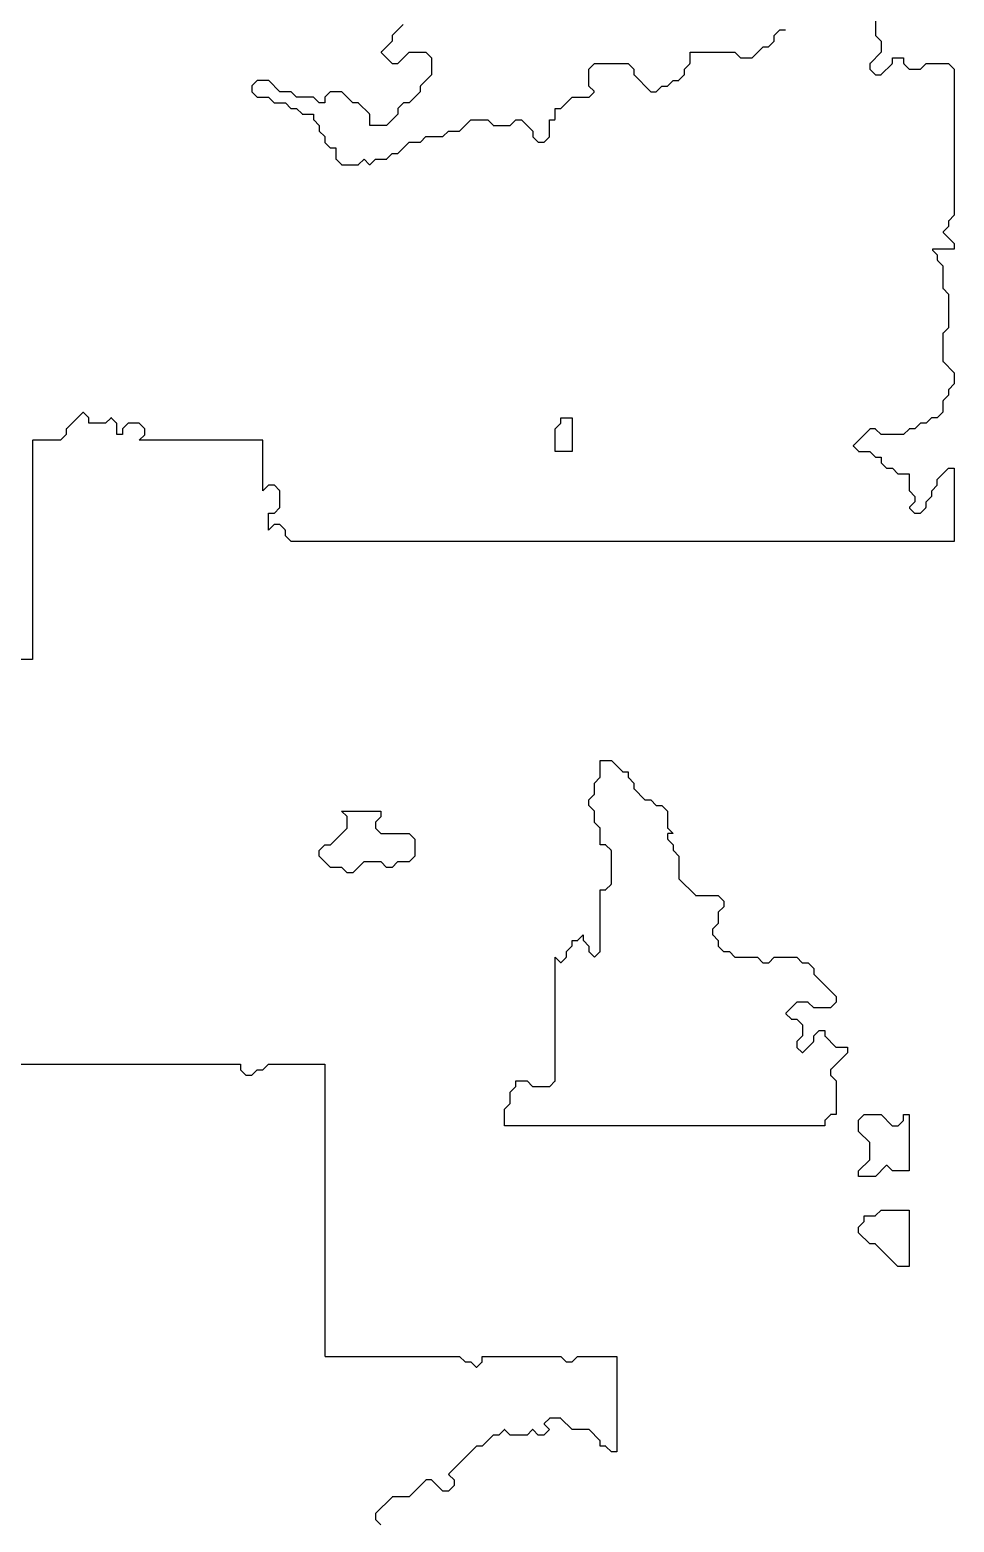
# Model space of a CAD drawing. Header units: metres. Extents: x 0 to 799, y 1 to 1100.
# Drawn here: x 634.5 to 799, y 550.5 to 816 of the extents above; entities that cross this region are included whole.
import ezdxf

# ---------------------------------------------------------------- set-up
doc = ezdxf.new("R2010")
doc.units = ezdxf.units.M
doc.layers.add('forest', color=7, linetype='Continuous')
doc.layers.add('forestfragmentation', color=7, linetype='Continuous')

msp = doc.modelspace()

# ---------------------------------------------------------------- linework, layer by layer
at = {"layer": 'forest', "color": 191}
for points in [[(785, 821.96), (785, 815.04), (785, 815.03), (785, 815.02), (785, 815.01), (785.01, 815), (785.01, 814.99), (785.02, 814.99), (785.02, 814.98), (785.03, 814.97), (786, 814), (786, 814), (786, 814), (786, 812), (786, 812), (786, 812), (784.03, 810.03), (784.02, 810.02), (784.02, 810.01), (784.01, 810.01), (784.01, 810), (784, 809.99), (784, 809.98), (784, 809.97), (784, 809.96), (784, 809.04), (784, 809.03), (784, 809.02), (784, 809.01), (784.01, 809), (784.01, 808.99), (784.02, 808.99), (784.02, 808.98), (784.03, 808.97), (784.97, 808.03), (784.98, 808.02), (784.99, 808.02), (784.99, 808.01), (785, 808.01), (785.01, 808), (785.02, 808), (785.03, 808), (785.04, 808), (785.96, 808), (785.97, 808), (785.98, 808), (785.99, 808), (786, 808.01), (786.01, 808.01), (786.01, 808.02), (786.02, 808.02), (786.03, 808.03), (787.97, 809.97), (787.98, 809.98), (787.98, 809.99), (787.99, 809.99), (787.99, 810), (788, 810.01), (788, 810.02), (788, 810.03), (788, 810.04), (788, 811), (788, 811), (788, 811), (790, 811), (790, 811), (790, 811), (790, 810.04), (790, 810.03), (790, 810.02), (790, 810.01), (790.01, 810), (790.01, 809.99), (790.02, 809.99), (790.02, 809.98), (790.03, 809.97), (790.97, 809.03), (790.98, 809.02), (790.99, 809.02), (790.99, 809.01), (791, 809.01), (791.01, 809), (791.02, 809), (791.03, 809), (791.04, 809), (792.96, 809), (792.97, 809), (792.98, 809), (792.99, 809), (793, 809.01), (793.01, 809.01), (793.01, 809.02), (793.02, 809.02), (793.03, 809.03), (794, 810), (794, 810), (794, 810), (798, 810), (798, 810), (798, 810), (799, 809), (799, 809), (799, 809), (799, 783), (799, 783), (799, 783), (798.03, 782.03), (798.02, 782.02), (798.02, 782.01), (798.01, 782.01), (798.01, 782), (798, 781.99), (798, 781.98), (798, 781.97), (798, 781.96), (798, 781), (798, 781), (798, 781), (797.07, 780.07), (797.06, 780.06), (797.06, 780.06), (797.05, 780.05), (797.05, 780.04), (797.05, 780.03), (797.04, 780.02), (797.04, 780.01), (797.04, 780), (797.04, 779.99), (797.04, 779.98), (797.05, 779.97), (797.05, 779.96), (797.05, 779.95), (797.06, 779.94), (797.06, 779.94), (797.07, 779.93), (799, 778), (799, 778), (799, 778), (799, 777), (799, 777), (799, 777), (795.24, 777), (795.23, 777), (795.22, 777), (795.21, 777), (795.2, 776.99), (795.19, 776.99), (795.19, 776.98), (795.18, 776.98), (795.17, 776.97), (795.16, 776.96), (795.16, 776.96), (795.15, 776.95), (795.15, 776.94), (795.15, 776.93), (795.14, 776.92), (795.14, 776.91), (795.14, 776.9), (795.14, 776.89), (795.14, 776.88), (795.15, 776.87), (795.15, 776.86), (795.15, 776.85), (795.16, 776.84), (795.16, 776.84), (795.17, 776.83), (796, 776), (796, 776), (796, 776), (796, 775.04), (796, 775.03), (796, 775.02), (796, 775.01), (796.01, 775), (796.01, 774.99), (796.02, 774.99), (796.02, 774.98), (796.03, 774.97), (797, 774), (797, 774), (797, 774), (797, 770.04), (797, 770.03), (797, 770.02), (797, 770.01), (797.01, 770), (797.01, 769.99), (797.02, 769.99), (797.02, 769.98), (797.03, 769.97), (798, 769), (798, 769), (798, 769), (798, 763), (798, 763), (798, 763), (797.03, 762.03), (797.02, 762.02), (797.02, 762.01), (797.01, 762.01), (797.01, 762), (797, 761.99), (797, 761.98), (797, 761.97), (797, 761.96), (797, 757.04), (797, 757.03), (797, 757.02), (797, 757.01), (797.01, 757), (797.01, 756.99), (797.02, 756.99), (797.02, 756.98), (797.03, 756.97), (799, 755), (799, 755), (799, 755), (799, 753), (799, 753), (799, 753), (798.03, 752.03), (798.02, 752.02), (798.02, 752.01), (798.01, 752.01), (798.01, 752), (798, 751.99), (798, 751.98), (798, 751.97), (798, 751.96), (798, 751), (798, 751), (798, 751), (797.03, 750.03), (797.02, 750.02), (797.02, 750.01), (797.01, 750.01), (797.01, 750), (797, 749.99), (797, 749.98), (797, 749.97), (797, 749.96), (797, 748), (797, 748), (797, 748), (796, 747), (796, 747), (796, 747), (795.04, 747), (795.03, 747), (795.02, 747), (795.01, 747), (795, 746.99), (794.99, 746.99), (794.99, 746.98), (794.98, 746.98), (794.97, 746.97), (794, 746), (794, 746), (794, 746), (793.04, 746), (793.03, 746), (793.02, 746), (793.01, 746), (793, 745.99), (792.99, 745.99), (792.99, 745.98), (792.98, 745.98), (792.97, 745.97), (792, 745), (792, 745), (792, 745), (791.04, 745), (791.03, 745), (791.02, 745), (791.01, 745), (791, 744.99), (790.99, 744.99), (790.99, 744.98), (790.98, 744.98), (790.97, 744.97), (790, 744), (790, 744), (790, 744), (786, 744), (786, 744), (786, 744), (785.03, 744.97), (785.02, 744.98), (785.01, 744.98), (785.01, 744.99), (785, 744.99), (784.99, 745), (784.98, 745), (784.97, 745), (784.96, 745), (784.04, 745), (784.03, 745), (784.02, 745), (784.01, 745), (784, 744.99), (783.99, 744.99), (783.99, 744.98), (783.98, 744.98), (783.97, 744.97), (781.07, 742.07), (781.06, 742.06), (781.06, 742.06), (781.05, 742.05), (781.05, 742.04), (781.05, 742.03), (781.04, 742.02), (781.04, 742.01), (781.04, 742), (781.04, 741.99), (781.04, 741.98), (781.05, 741.97), (781.05, 741.96), (781.05, 741.95), (781.06, 741.94), (781.06, 741.94), (781.07, 741.93), (781.97, 741.03), (781.98, 741.02), (781.99, 741.02), (781.99, 741.01), (782, 741.01), (782.01, 741), (782.02, 741), (782.03, 741), (782.04, 741), (784, 741), (784, 741), (784, 741), (784.97, 740.03), (784.98, 740.02), (784.99, 740.02), (784.99, 740.01), (785, 740.01), (785.01, 740), (785.02, 740), (785.03, 740), (785.04, 740), (786, 740), (786, 740), (786, 740), (786, 739.04), (786, 739.03), (786, 739.02), (786, 739.01), (786.01, 739), (786.01, 738.99), (786.02, 738.99), (786.02, 738.98), (786.03, 738.97), (786.97, 738.03), (786.98, 738.02), (786.99, 738.02), (786.99, 738.01), (787, 738.01), (787.01, 738), (787.02, 738), (787.03, 738), (787.04, 738), (788, 738), (788, 738), (788, 738), (788.97, 737.03), (788.98, 737.02), (788.99, 737.02), (788.99, 737.01), (789, 737.01), (789.01, 737), (789.02, 737), (789.03, 737), (789.04, 737), (791, 737), (791, 737), (791, 737), (791, 734.04), (791, 734.03), (791, 734.02), (791, 734.01), (791.01, 734), (791.01, 733.99), (791.02, 733.99), (791.02, 733.98), (791.03, 733.97), (792, 733), (792, 733), (792, 733), (792, 732), (792, 732), (792, 732), (791.07, 731.07), (791.06, 731.06), (791.06, 731.06), (791.05, 731.05), (791.05, 731.04), (791.05, 731.03), (791.04, 731.02), (791.04, 731.01), (791.04, 731), (791.04, 730.99), (791.04, 730.98), (791.05, 730.97), (791.05, 730.96), (791.05, 730.95), (791.06, 730.94), (791.06, 730.94), (791.07, 730.93), (791.97, 730.03), (791.98, 730.02), (791.99, 730.02), (791.99, 730.01), (792, 730.01), (792.01, 730), (792.02, 730), (792.03, 730), (792.04, 730), (792.96, 730), (792.97, 730), (792.98, 730), (792.99, 730), (793, 730.01), (793.01, 730.01), (793.01, 730.02), (793.02, 730.02), (793.03, 730.03), (793.97, 730.97), (793.98, 730.98), (793.98, 730.99), (793.99, 730.99), (793.99, 731), (794, 731.01), (794, 731.02), (794, 731.03), (794, 731.04), (794, 732), (794, 732), (794, 732), (794.97, 732.97), (794.98, 732.98), (794.98, 732.99), (794.99, 732.99), (794.99, 733), (795, 733.01), (795, 733.02), (795, 733.03), (795, 733.04), (795, 734), (795, 734), (795, 734), (795.97, 734.97), (795.98, 734.98), (795.98, 734.99), (795.99, 734.99), (795.99, 735), (796, 735.01), (796, 735.02), (796, 735.03), (796, 735.04), (796, 736), (796, 736), (796, 736), (798, 738), (798, 738), (798, 738), (799, 738), (799, 738), (799, 738), (799, 725), (799, 725), (799, 725), (681, 725), (681, 725), (681, 725), (680, 726), (680, 726), (680, 726), (680, 726.96), (680, 726.97), (680, 726.98), (680, 726.99), (679.99, 727), (679.99, 727.01), (679.98, 727.01), (679.98, 727.02), (679.97, 727.03), (679.03, 727.97), (679.02, 727.98), (679.01, 727.98), (679.01, 727.99), (679, 727.99), (678.99, 728), (678.98, 728), (678.97, 728), (678.96, 728), (678.04, 728), (678.03, 728), (678.02, 728), (678.01, 728), (678, 727.99), (677.99, 727.99), (677.99, 727.98), (677.98, 727.98), (677.97, 727.97), (677, 727), (677, 727), (677, 727), (677, 730), (677, 730), (677, 730), (677.96, 730), (677.97, 730), (677.98, 730), (677.99, 730), (678, 730.01), (678.01, 730.01), (678.01, 730.02), (678.02, 730.02), (678.03, 730.03), (678.97, 730.97), (678.98, 730.98), (678.98, 730.99), (678.99, 730.99), (678.99, 731), (679, 731.01), (679, 731.02), (679, 731.03), (679, 731.04), (679, 733.96), (679, 733.97), (679, 733.98), (679, 733.99), (678.99, 734), (678.99, 734.01), (678.98, 734.01), (678.98, 734.02), (678.97, 734.03), (678.03, 734.97), (678.02, 734.98), (678.01, 734.98), (678.01, 734.99), (678, 734.99), (677.99, 735), (677.98, 735), (677.97, 735), (677.96, 735), (677.04, 735), (677.03, 735), (677.02, 735), (677.01, 735), (677, 734.99), (676.99, 734.99), (676.99, 734.98), (676.98, 734.98), (676.97, 734.97), (676, 734), (676, 734), (676, 734), (676, 742.9), (676, 742.91), (676, 742.92), (676, 742.93), (675.99, 742.94), (675.99, 742.95), (675.98, 742.96), (675.98, 742.96), (675.97, 742.97), (675.96, 742.98), (675.96, 742.98), (675.95, 742.99), (675.94, 742.99), (675.93, 743), (675.92, 743), (675.91, 743), (675.9, 743), (654, 743), (654, 743), (654, 743), (654.97, 743.97), (654.98, 743.98), (654.98, 743.99), (654.99, 743.99), (654.99, 744), (655, 744.01), (655, 744.02), (655, 744.03), (655, 744.04), (655, 744.96), (655, 744.97), (655, 744.98), (655, 744.99), (654.99, 745), (654.99, 745.01), (654.98, 745.01), (654.98, 745.02), (654.97, 745.03), (654.03, 745.97), (654.02, 745.98), (654.01, 745.98), (654.01, 745.99), (654, 745.99), (653.99, 746), (653.98, 746), (653.97, 746), (653.96, 746), (652.04, 746), (652.03, 746), (652.02, 746), (652.01, 746), (652, 745.99), (651.99, 745.99), (651.99, 745.98), (651.98, 745.98), (651.97, 745.97), (651.03, 745.03), (651.02, 745.02), (651.02, 745.01), (651.01, 745.01), (651.01, 745), (651, 744.99), (651, 744.98), (651, 744.97), (651, 744.96), (651, 744), (651, 744), (651, 744), (650, 744), (650, 744), (650, 744), (650, 745.96), (650, 745.97), (650, 745.98), (650, 745.99), (649.99, 746), (649.99, 746.01), (649.98, 746.01), (649.98, 746.02), (649.97, 746.03), (649.07, 746.93), (649.06, 746.94), (649.06, 746.94), (649.05, 746.95), (649.04, 746.95), (649.03, 746.95), (649.02, 746.96), (649.01, 746.96), (649, 746.96), (648.99, 746.96), (648.98, 746.96), (648.97, 746.95), (648.96, 746.95), (648.95, 746.95), (648.94, 746.94), (648.94, 746.94), (648.93, 746.93), (648, 746), (648, 746), (648, 746), (645, 746), (645, 746), (645, 746), (645, 746.96), (645, 746.97), (645, 746.98), (645, 746.99), (644.99, 747), (644.99, 747.01), (644.98, 747.01), (644.98, 747.02), (644.97, 747.03), (644.07, 747.93), (644.06, 747.94), (644.06, 747.94), (644.05, 747.95), (644.04, 747.95), (644.03, 747.95), (644.02, 747.96), (644.01, 747.96), (644, 747.96), (643.99, 747.96), (643.98, 747.96), (643.97, 747.95), (643.96, 747.95), (643.95, 747.95), (643.94, 747.94), (643.94, 747.94), (643.93, 747.93), (641.03, 745.03), (641.02, 745.02), (641.02, 745.01), (641.01, 745.01), (641.01, 745), (641, 744.99), (641, 744.98), (641, 744.97), (641, 744.96), (641, 744), (641, 744), (641, 744), (640, 743), (640, 743), (640, 743), (635.1, 743), (635.09, 743), (635.08, 743), (635.07, 743), (635.06, 742.99), (635.05, 742.99), (635.04, 742.98), (635.04, 742.98), (635.03, 742.97), (635.02, 742.96), (635.02, 742.96), (635.01, 742.95), (635.01, 742.94), (635, 742.93), (635, 742.92), (635, 742.91), (635, 742.9), (635, 704), (635, 704), (635, 704), (632, 704)], [(700.97, 816.97), (699.03, 815.03), (699.02, 815.02), (699.02, 815.01), (699.01, 815.01), (699.01, 815), (699, 814.99), (699, 814.98), (699, 814.97), (699, 814.96), (699, 814), (699, 814), (699, 814), (697.07, 812.07), (697.06, 812.06), (697.06, 812.06), (697.05, 812.05), (697.05, 812.04), (697.05, 812.03), (697.04, 812.02), (697.04, 812.01), (697.04, 812), (697.04, 811.99), (697.04, 811.98), (697.05, 811.97), (697.05, 811.96), (697.05, 811.95), (697.06, 811.94), (697.06, 811.94), (697.07, 811.93), (698.97, 810.03), (698.98, 810.02), (698.99, 810.02), (698.99, 810.01), (699, 810.01), (699.01, 810), (699.02, 810), (699.03, 810), (699.04, 810), (699.96, 810), (699.97, 810), (699.98, 810), (699.99, 810), (700, 810.01), (700.01, 810.01), (700.01, 810.02), (700.02, 810.02), (700.03, 810.03), (702, 812), (702, 812), (702, 812), (705, 812), (705, 812), (705, 812), (706, 811), (706, 811), (706, 811), (706, 808), (706, 808), (706, 808), (704.03, 806.03), (704.02, 806.02), (704.02, 806.01), (704.01, 806.01), (704.01, 806), (704, 805.99), (704, 805.98), (704, 805.97), (704, 805.96), (704, 805), (704, 805), (704, 805), (702, 803), (702, 803), (702, 803), (701.04, 803), (701.03, 803), (701.02, 803), (701.01, 803), (701, 802.99), (700.99, 802.99), (700.99, 802.98), (700.98, 802.98), (700.97, 802.97), (700.03, 802.03), (700.02, 802.02), (700.02, 802.01), (700.01, 802.01), (700.01, 802), (700, 801.99), (700, 801.98), (700, 801.97), (700, 801.96), (700, 801), (700, 801), (700, 801), (698, 799), (698, 799), (698, 799), (695, 799), (695, 799), (695, 799), (695, 800.96), (695, 800.97), (695, 800.98), (695, 800.99), (694.99, 801), (694.99, 801.01), (694.98, 801.01), (694.98, 801.02), (694.97, 801.03), (693.03, 802.97), (693.02, 802.98), (693.01, 802.98), (693.01, 802.99), (693, 802.99), (692.99, 803), (692.98, 803), (692.97, 803), (692.96, 803), (692, 803), (692, 803), (692, 803), (690.03, 804.97), (690.02, 804.98), (690.01, 804.98), (690.01, 804.99), (690, 804.99), (689.99, 805), (689.98, 805), (689.97, 805), (689.96, 805), (688.04, 805), (688.03, 805), (688.02, 805), (688.01, 805), (688, 804.99), (687.99, 804.99), (687.99, 804.98), (687.98, 804.98), (687.97, 804.97), (687.03, 804.03), (687.02, 804.02), (687.02, 804.01), (687.01, 804.01), (687.01, 804), (687, 803.99), (687, 803.98), (687, 803.97), (687, 803.96), (687, 803), (687, 803), (687, 803), (686, 803), (686, 803), (686, 803), (685.03, 803.97), (685.02, 803.98), (685.01, 803.98), (685.01, 803.99), (685, 803.99), (684.99, 804), (684.98, 804), (684.97, 804), (684.96, 804), (682, 804), (682, 804), (682, 804), (681.03, 804.97), (681.02, 804.98), (681.01, 804.98), (681.01, 804.99), (681, 804.99), (680.99, 805), (680.98, 805), (680.97, 805), (680.96, 805), (679, 805), (679, 805), (679, 805), (677.03, 806.97), (677.02, 806.98), (677.01, 806.98), (677.01, 806.99), (677, 806.99), (676.99, 807), (676.98, 807), (676.97, 807), (676.96, 807), (675.04, 807), (675.03, 807), (675.02, 807), (675.01, 807), (675, 806.99), (674.99, 806.99), (674.99, 806.98), (674.98, 806.98), (674.97, 806.97), (674.03, 806.03), (674.02, 806.02), (674.02, 806.01), (674.01, 806.01), (674.01, 806), (674, 805.99), (674, 805.98), (674, 805.97), (674, 805.96), (674, 805.04), (674, 805.03), (674, 805.02), (674, 805.01), (674.01, 805), (674.01, 804.99), (674.02, 804.99), (674.02, 804.98), (674.03, 804.97), (674.97, 804.03), (674.98, 804.02), (674.99, 804.02), (674.99, 804.01), (675, 804.01), (675.01, 804), (675.02, 804), (675.03, 804), (675.04, 804), (677, 804), (677, 804), (677, 804), (677.97, 803.03), (677.98, 803.02), (677.99, 803.02), (677.99, 803.01), (678, 803.01), (678.01, 803), (678.02, 803), (678.03, 803), (678.04, 803), (680, 803), (680, 803), (680, 803), (680.97, 802.03), (680.98, 802.02), (680.99, 802.02), (680.99, 802.01), (681, 802.01), (681.01, 802), (681.02, 802), (681.03, 802), (681.04, 802), (682, 802), (682, 802), (682, 802), (682.97, 801.03), (682.98, 801.02), (682.99, 801.02), (682.99, 801.01), (683, 801.01), (683.01, 801), (683.02, 801), (683.03, 801), (683.04, 801), (685, 801), (685, 801), (685, 801), (685, 800.04), (685, 800.03), (685, 800.02), (685, 800.01), (685.01, 800), (685.01, 799.99), (685.02, 799.99), (685.02, 799.98), (685.03, 799.97), (686, 799), (686, 799), (686, 799), (686, 798.04), (686, 798.03), (686, 798.02), (686, 798.01), (686.01, 798), (686.01, 797.99), (686.02, 797.99), (686.02, 797.98), (686.03, 797.97), (687, 797), (687, 797), (687, 797), (687, 796.04), (687, 796.03), (687, 796.02), (687, 796.01), (687.01, 796), (687.01, 795.99), (687.02, 795.99), (687.02, 795.98), (687.03, 795.97), (687.97, 795.03), (687.98, 795.02), (687.99, 795.02), (687.99, 795.01), (688, 795.01), (688.01, 795), (688.02, 795), (688.03, 795), (688.04, 795), (689, 795), (689, 795), (689, 795), (689, 793.04), (689, 793.03), (689, 793.02), (689, 793.01), (689.01, 793), (689.01, 792.99), (689.02, 792.99), (689.02, 792.98), (689.03, 792.97), (689.97, 792.03), (689.98, 792.02), (689.99, 792.02), (689.99, 792.01), (690, 792.01), (690.01, 792), (690.02, 792), (690.03, 792), (690.04, 792), (692.96, 792), (692.97, 792), (692.98, 792), (692.99, 792), (693, 792.01), (693.01, 792.01), (693.01, 792.02), (693.02, 792.02), (693.03, 792.03), (694, 793), (694, 793), (694, 793), (694.93, 792.07), (694.94, 792.06), (694.94, 792.06), (694.95, 792.05), (694.96, 792.05), (694.97, 792.05), (694.98, 792.04), (694.99, 792.04), (695, 792.04), (695.01, 792.04), (695.02, 792.04), (695.03, 792.05), (695.04, 792.05), (695.05, 792.05), (695.06, 792.06), (695.06, 792.06), (695.07, 792.07), (696, 793), (696, 793), (696, 793), (697.96, 793), (697.97, 793), (697.98, 793), (697.99, 793), (698, 793.01), (698.01, 793.01), (698.01, 793.02), (698.02, 793.02), (698.03, 793.03), (699, 794), (699, 794), (699, 794), (699.96, 794), (699.97, 794), (699.98, 794), (699.99, 794), (700, 794.01), (700.01, 794.01), (700.01, 794.02), (700.02, 794.02), (700.03, 794.03), (702, 796), (702, 796), (702, 796), (703.96, 796), (703.97, 796), (703.98, 796), (703.99, 796), (704, 796.01), (704.01, 796.01), (704.01, 796.02), (704.02, 796.02), (704.03, 796.03), (705, 797), (705, 797), (705, 797), (707.96, 797), (707.97, 797), (707.98, 797), (707.99, 797), (708, 797.01), (708.01, 797.01), (708.01, 797.02), (708.02, 797.02), (708.03, 797.03), (709, 798), (709, 798), (709, 798), (710.96, 798), (710.97, 798), (710.98, 798), (710.99, 798), (711, 798.01), (711.01, 798.01), (711.01, 798.02), (711.02, 798.02), (711.03, 798.03), (713, 800), (713, 800), (713, 800), (716, 800), (716, 800), (716, 800), (716.97, 799.03), (716.98, 799.02), (716.99, 799.02), (716.99, 799.01), (717, 799.01), (717.01, 799), (717.02, 799), (717.03, 799), (717.04, 799), (719.96, 799), (719.97, 799), (719.98, 799), (719.99, 799), (720, 799.01), (720.01, 799.01), (720.01, 799.02), (720.02, 799.02), (720.03, 799.03), (721, 800), (721, 800), (721, 800), (722, 800), (722, 800), (722, 800), (724, 798), (724, 798), (724, 798), (724, 797.04), (724, 797.03), (724, 797.02), (724, 797.01), (724.01, 797), (724.01, 796.99), (724.02, 796.99), (724.02, 796.98), (724.03, 796.97), (724.97, 796.03), (724.98, 796.02), (724.99, 796.02), (724.99, 796.01), (725, 796.01), (725.01, 796), (725.02, 796), (725.03, 796), (725.04, 796), (725.96, 796), (725.97, 796), (725.98, 796), (725.99, 796), (726, 796.01), (726.01, 796.01), (726.01, 796.02), (726.02, 796.02), (726.03, 796.03), (726.97, 796.97), (726.98, 796.98), (726.98, 796.99), (726.99, 796.99), (726.99, 797), (727, 797.01), (727, 797.02), (727, 797.03), (727, 797.04), (727, 800), (727, 800), (727, 800), (727.9, 800), (727.91, 800), (727.92, 800), (727.93, 800), (727.94, 800.01), (727.95, 800.01), (727.96, 800.02), (727.96, 800.02), (727.97, 800.03), (727.98, 800.04), (727.98, 800.04), (727.99, 800.05), (727.99, 800.06), (728, 800.07), (728, 800.08), (728, 800.09), (728, 800.1), (728, 802), (728, 802), (728, 802), (728.96, 802), (728.97, 802), (728.98, 802), (728.99, 802), (729, 802.01), (729.01, 802.01), (729.01, 802.02), (729.02, 802.02), (729.03, 802.03), (731, 804), (731, 804), (731, 804), (733.96, 804), (733.97, 804), (733.98, 804), (733.99, 804), (734, 804.01), (734.01, 804.01), (734.01, 804.02), (734.02, 804.02), (734.03, 804.03), (734.93, 804.93), (734.94, 804.94), (734.94, 804.94), (734.95, 804.95), (734.95, 804.96), (734.95, 804.97), (734.96, 804.98), (734.96, 804.99), (734.96, 805), (734.96, 805.01), (734.96, 805.02), (734.95, 805.03), (734.95, 805.04), (734.95, 805.05), (734.94, 805.06), (734.94, 805.06), (734.93, 805.07), (734, 806), (734, 806), (734, 806), (734, 809), (734, 809), (734, 809), (735, 810), (735, 810), (735, 810), (741, 810), (741, 810), (741, 810), (742, 809), (742, 809), (742, 809), (742, 808.04), (742, 808.03), (742, 808.02), (742, 808.01), (742.01, 808), (742.01, 807.99), (742.02, 807.99), (742.02, 807.98), (742.03, 807.97), (744.97, 805.03), (744.98, 805.02), (744.99, 805.02), (744.99, 805.01), (745, 805.01), (745.01, 805), (745.02, 805), (745.03, 805), (745.04, 805), (745.96, 805), (745.97, 805), (745.98, 805), (745.99, 805), (746, 805.01), (746.01, 805.01), (746.01, 805.02), (746.02, 805.02), (746.03, 805.03), (747, 806), (747, 806), (747, 806), (747.96, 806), (747.97, 806), (747.98, 806), (747.99, 806), (748, 806.01), (748.01, 806.01), (748.01, 806.02), (748.02, 806.02), (748.03, 806.03), (749, 807), (749, 807), (749, 807), (749.96, 807), (749.97, 807), (749.98, 807), (749.99, 807), (750, 807.01), (750.01, 807.01), (750.01, 807.02), (750.02, 807.02), (750.03, 807.03), (750.97, 807.97), (750.98, 807.98), (750.98, 807.99), (750.99, 807.99), (750.99, 808), (751, 808.01), (751, 808.02), (751, 808.03), (751, 808.04), (751, 809), (751, 809), (751, 809), (751.97, 809.97), (751.98, 809.98), (751.98, 809.99), (751.99, 809.99), (751.99, 810), (752, 810.01), (752, 810.02), (752, 810.03), (752, 810.04), (752, 812), (752, 812), (752, 812), (760, 812), (760, 812), (760, 812), (760.97, 811.03), (760.98, 811.02), (760.99, 811.02), (760.99, 811.01), (761, 811.01), (761.01, 811), (761.02, 811), (761.03, 811), (761.04, 811), (762.96, 811), (762.97, 811), (762.98, 811), (762.99, 811), (763, 811.01), (763.01, 811.01), (763.01, 811.02), (763.02, 811.02), (763.03, 811.03), (765, 813), (765, 813), (765, 813), (765.96, 813), (765.97, 813), (765.98, 813), (765.99, 813), (766, 813.01), (766.01, 813.01), (766.01, 813.02), (766.02, 813.02), (766.03, 813.03), (766.97, 813.97), (766.98, 813.98), (766.98, 813.99), (766.99, 813.99), (766.99, 814), (767, 814.01), (767, 814.02), (767, 814.03), (767, 814.04), (767, 815), (767, 815), (767, 815), (768, 816), (768, 816), (768, 816), (768.96, 816), (768.97, 816)], [(719, 621), (719, 621), (719, 624), (719, 624), (719, 624), (719.97, 624.97), (719.98, 624.98), (719.98, 624.99), (719.99, 624.99), (719.99, 625), (720, 625.01), (720, 625.02), (720, 625.03), (720, 625.04), (720, 627), (720, 627), (720, 627), (720.97, 627.97), (720.98, 627.98), (720.98, 627.99), (720.99, 627.99), (720.99, 628), (721, 628.01), (721, 628.02), (721, 628.03), (721, 628.04), (721, 629), (721, 629), (721, 629), (723, 629), (723, 629), (723, 629), (723.97, 628.03), (723.98, 628.02), (723.99, 628.02), (723.99, 628.01), (724, 628.01), (724.01, 628), (724.02, 628), (724.03, 628), (724.04, 628), (726.96, 628), (726.97, 628), (726.98, 628), (726.99, 628), (727, 628.01), (727.01, 628.01), (727.01, 628.02), (727.02, 628.02), (727.03, 628.03), (727.97, 628.97), (727.98, 628.98), (727.98, 628.99), (727.99, 628.99), (727.99, 629), (728, 629.01), (728, 629.02), (728, 629.03), (728, 629.04), (728, 651), (728, 651), (728, 651), (728.93, 650.07), (728.94, 650.06), (728.94, 650.06), (728.95, 650.05), (728.96, 650.05), (728.97, 650.05), (728.98, 650.04), (728.99, 650.04), (729, 650.04), (729.01, 650.04), (729.02, 650.04), (729.03, 650.05), (729.04, 650.05), (729.05, 650.05), (729.06, 650.06), (729.06, 650.06), (729.07, 650.07), (729.97, 650.97), (729.98, 650.98), (729.98, 650.99), (729.99, 650.99), (729.99, 651), (730, 651.01), (730, 651.02), (730, 651.03), (730, 651.04), (730, 652), (730, 652), (730, 652), (730.97, 652.97), (730.98, 652.98), (730.98, 652.99), (730.99, 652.99), (730.99, 653), (731, 653.01), (731, 653.02), (731, 653.03), (731, 653.04), (731, 654), (731, 654), (731, 654), (731.96, 654), (731.97, 654), (731.98, 654), (731.99, 654), (732, 654.01), (732.01, 654.01), (732.01, 654.02), (732.02, 654.02), (732.03, 654.03), (733, 655), (733, 655), (733, 655), (733, 654.04), (733, 654.03), (733, 654.02), (733, 654.01), (733.01, 654), (733.01, 653.99), (733.02, 653.99), (733.02, 653.98), (733.03, 653.97), (734, 653), (734, 653), (734, 653), (734, 652.04), (734, 652.03), (734, 652.02), (734, 652.01), (734.01, 652), (734.01, 651.99), (734.02, 651.99), (734.02, 651.98), (734.03, 651.97), (734.93, 651.07), (734.94, 651.06), (734.94, 651.06), (734.95, 651.05), (734.96, 651.05), (734.97, 651.05), (734.98, 651.04), (734.99, 651.04), (735, 651.04), (735.01, 651.04), (735.02, 651.04), (735.03, 651.05), (735.04, 651.05), (735.05, 651.05), (735.06, 651.06), (735.06, 651.06), (735.07, 651.07), (735.97, 651.97), (735.98, 651.98), (735.98, 651.99), (735.99, 651.99), (735.99, 652), (736, 652.01), (736, 652.02), (736, 652.03), (736, 652.04), (736, 663), (736, 663), (736, 663), (736.96, 663), (736.97, 663), (736.98, 663), (736.99, 663), (737, 663.01), (737.01, 663.01), (737.01, 663.02), (737.02, 663.02), (737.03, 663.03), (737.97, 663.97), (737.98, 663.98), (737.98, 663.99), (737.99, 663.99), (737.99, 664), (738, 664.01), (738, 664.02), (738, 664.03), (738, 664.04), (738, 669.96), (738, 669.97), (738, 669.98), (738, 669.99), (737.99, 670), (737.99, 670.01), (737.98, 670.01), (737.98, 670.02), (737.97, 670.03), (737.03, 670.97), (737.02, 670.98), (737.01, 670.98), (737.01, 670.99), (737, 670.99), (736.99, 671), (736.98, 671), (736.97, 671), (736.96, 671), (736, 671), (736, 671), (736, 671), (736, 673.96), (736, 673.97), (736, 673.98), (736, 673.99), (735.99, 674), (735.99, 674.01), (735.98, 674.01), (735.98, 674.02), (735.97, 674.03), (735, 675), (735, 675), (735, 675), (735, 676.96), (735, 676.97), (735, 676.98), (735, 676.99), (734.99, 677), (734.99, 677.01), (734.98, 677.01), (734.98, 677.02), (734.97, 677.03), (734, 678), (734, 678), (734, 678), (734, 679), (734, 679), (734, 679), (734.97, 679.97), (734.98, 679.98), (734.98, 679.99), (734.99, 679.99), (734.99, 680), (735, 680.01), (735, 680.02), (735, 680.03), (735, 680.04), (735, 682), (735, 682), (735, 682), (735.97, 682.97), (735.98, 682.98), (735.98, 682.99), (735.99, 682.99), (735.99, 683), (736, 683.01), (736, 683.02), (736, 683.03), (736, 683.04), (736, 686), (736, 686), (736, 686), (738, 686), (738, 686), (738, 686), (739.97, 684.03), (739.98, 684.02), (739.99, 684.02), (739.99, 684.01), (740, 684.01), (740.01, 684), (740.02, 684), (740.03, 684), (740.04, 684), (741, 684), (741, 684), (741, 684), (741, 683.04), (741, 683.03), (741, 683.02), (741, 683.01), (741.01, 683), (741.01, 682.99), (741.02, 682.99), (741.02, 682.98), (741.03, 682.97), (742, 682), (742, 682), (742, 682), (742, 681.04), (742, 681.03), (742, 681.02), (742, 681.01), (742.01, 681), (742.01, 680.99), (742.02, 680.99), (742.02, 680.98), (742.03, 680.97), (743.97, 679.03), (743.98, 679.02), (743.99, 679.02), (743.99, 679.01), (744, 679.01), (744.01, 679), (744.02, 679), (744.03, 679), (744.04, 679), (745, 679), (745, 679), (745, 679), (745.97, 678.03), (745.98, 678.02), (745.99, 678.02), (745.99, 678.01), (746, 678.01), (746.01, 678), (746.02, 678), (746.03, 678), (746.04, 678), (747, 678), (747, 678), (747, 678), (748, 677), (748, 677), (748, 677), (748, 674.04), (748, 674.03), (748, 674.02), (748, 674.01), (748.01, 674), (748.01, 673.99), (748.02, 673.99), (748.02, 673.98), (748.03, 673.97), (749, 673), (749, 673), (749, 673), (748.1, 673), (748.09, 673), (748.08, 673), (748.07, 673), (748.06, 672.99), (748.05, 672.99), (748.04, 672.98), (748.04, 672.98), (748.03, 672.97), (748.02, 672.96), (748.02, 672.96), (748.01, 672.95), (748.01, 672.94), (748, 672.93), (748, 672.92), (748, 672.91), (748, 672.9), (748, 672.04), (748, 672.03), (748, 672.02), (748, 672.01), (748.01, 672), (748.01, 671.99), (748.02, 671.99), (748.02, 671.98), (748.03, 671.97), (749, 671), (749, 671), (749, 671), (749, 670.04), (749, 670.03), (749, 670.02), (749, 670.01), (749.01, 670), (749.01, 669.99), (749.02, 669.99), (749.02, 669.98), (749.03, 669.97), (750, 669), (750, 669), (750, 669), (750, 665.04), (750, 665.03), (750, 665.02), (750, 665.01), (750.01, 665), (750.01, 664.99), (750.02, 664.99), (750.02, 664.98), (750.03, 664.97), (752.97, 662.03), (752.98, 662.02), (752.99, 662.02), (752.99, 662.01), (753, 662.01), (753.01, 662), (753.02, 662), (753.03, 662), (753.04, 662), (757, 662), (757, 662), (757, 662), (758, 661), (758, 661), (758, 661), (758, 660), (758, 660), (758, 660), (757.03, 659.03), (757.02, 659.02), (757.02, 659.01), (757.01, 659.01), (757.01, 659), (757, 658.99), (757, 658.98), (757, 658.97), (757, 658.96), (757, 657), (757, 657), (757, 657), (756.03, 656.03), (756.02, 656.02), (756.02, 656.01), (756.01, 656.01), (756.01, 656), (756, 655.99), (756, 655.98), (756, 655.97), (756, 655.96), (756, 655.04), (756, 655.03), (756, 655.02), (756, 655.01), (756.01, 655), (756.01, 654.99), (756.02, 654.99), (756.02, 654.98), (756.03, 654.97), (757, 654), (757, 654), (757, 654), (757, 653.04), (757, 653.03), (757, 653.02), (757, 653.01), (757.01, 653), (757.01, 652.99), (757.02, 652.99), (757.02, 652.98), (757.03, 652.97), (757.97, 652.03), (757.98, 652.02), (757.99, 652.02), (757.99, 652.01), (758, 652.01), (758.01, 652), (758.02, 652), (758.03, 652), (758.04, 652), (759, 652), (759, 652), (759, 652), (759.97, 651.03), (759.98, 651.02), (759.99, 651.02), (759.99, 651.01), (760, 651.01), (760.01, 651), (760.02, 651), (760.03, 651), (760.04, 651), (764, 651), (764, 651), (764, 651), (764.97, 650.03), (764.98, 650.02), (764.99, 650.02), (764.99, 650.01), (765, 650.01), (765.01, 650), (765.02, 650), (765.03, 650), (765.04, 650), (765.96, 650), (765.97, 650), (765.98, 650), (765.99, 650), (766, 650.01), (766.01, 650.01), (766.01, 650.02), (766.02, 650.02), (766.03, 650.03), (767, 651), (767, 651), (767, 651), (771, 651), (771, 651), (771, 651), (771.97, 650.03), (771.98, 650.02), (771.99, 650.02), (771.99, 650.01), (772, 650.01), (772.01, 650), (772.02, 650), (772.03, 650), (772.04, 650), (773, 650), (773, 650), (773, 650), (774, 649), (774, 649), (774, 649), (774, 648.04), (774, 648.03), (774, 648.02), (774, 648.01), (774.01, 648), (774.01, 647.99), (774.02, 647.99), (774.02, 647.98), (774.03, 647.97), (778, 644), (778, 644), (778, 644), (778, 643), (778, 643), (778, 643), (777, 642), (777, 642), (777, 642), (774, 642), (774, 642), (774, 642), (773.03, 642.97), (773.02, 642.98), (773.01, 642.98), (773.01, 642.99), (773, 642.99), (772.99, 643), (772.98, 643), (772.97, 643), (772.96, 643), (771.04, 643), (771.03, 643), (771.02, 643), (771.01, 643), (771, 642.99), (770.99, 642.99), (770.99, 642.98), (770.98, 642.98), (770.97, 642.97), (769.07, 641.07), (769.06, 641.06), (769.06, 641.06), (769.05, 641.05), (769.05, 641.04), (769.05, 641.03), (769.04, 641.02), (769.04, 641.01), (769.04, 641), (769.04, 640.99), (769.04, 640.98), (769.05, 640.97), (769.05, 640.96), (769.05, 640.95), (769.06, 640.94), (769.06, 640.94), (769.07, 640.93), (769.97, 640.03), (769.98, 640.02), (769.99, 640.02), (769.99, 640.01), (770, 640.01), (770.01, 640), (770.02, 640), (770.03, 640), (770.04, 640), (771, 640), (771, 640), (771, 640), (772, 639), (772, 639), (772, 639), (772, 637), (772, 637), (772, 637), (771.03, 636.03), (771.02, 636.02), (771.02, 636.01), (771.01, 636.01), (771.01, 636), (771, 635.99), (771, 635.98), (771, 635.97), (771, 635.96), (771, 635.04), (771, 635.03), (771, 635.02), (771, 635.01), (771.01, 635), (771.01, 634.99), (771.02, 634.99), (771.02, 634.98), (771.03, 634.97), (771.93, 634.07), (771.94, 634.06), (771.94, 634.06), (771.95, 634.05), (771.96, 634.05), (771.97, 634.05), (771.98, 634.04), (771.99, 634.04), (772, 634.04), (772.01, 634.04), (772.02, 634.04), (772.03, 634.05), (772.04, 634.05), (772.05, 634.05), (772.06, 634.06), (772.06, 634.06), (772.07, 634.07), (773.97, 635.97), (773.98, 635.98), (773.98, 635.99), (773.99, 635.99), (773.99, 636), (774, 636.01), (774, 636.02), (774, 636.03), (774, 636.04), (774, 637), (774, 637), (774, 637), (775, 638), (775, 638), (775, 638), (776, 638), (776, 638), (776, 638), (776, 637.04), (776, 637.03), (776, 637.02), (776, 637.01), (776.01, 637), (776.01, 636.99), (776.02, 636.99), (776.02, 636.98), (776.03, 636.97), (777.97, 635.03), (777.98, 635.02), (777.99, 635.02), (777.99, 635.01), (778, 635.01), (778.01, 635), (778.02, 635), (778.03, 635), (778.04, 635), (780, 635), (780, 635), (780, 635), (780, 634), (780, 634), (780, 634), (777.03, 631.03), (777.02, 631.02), (777.02, 631.01), (777.01, 631.01), (777.01, 631), (777, 630.99), (777, 630.98), (777, 630.97), (777, 630.96), (777, 630.04), (777, 630.03), (777, 630.02), (777, 630.01), (777.01, 630), (777.01, 629.99), (777.02, 629.99), (777.02, 629.98), (777.03, 629.97), (778, 629), (778, 629), (778, 629), (778, 623), (778, 623), (778, 623), (777.04, 623), (777.03, 623), (777.02, 623), (777.01, 623), (777, 622.99), (776.99, 622.99), (776.99, 622.98), (776.98, 622.98), (776.97, 622.97), (776.03, 622.03), (776.02, 622.02), (776.02, 622.01), (776.01, 622.01), (776.01, 622), (776, 621.99), (776, 621.98), (776, 621.97), (776, 621.96), (776, 621), (776, 621), (776, 621), (719, 621), (719, 621)], [(686, 669), (686, 669), (686, 670), (686, 670), (686, 670), (687, 671), (687, 671), (687, 671), (687.96, 671), (687.97, 671), (687.98, 671), (687.99, 671), (688, 671.01), (688.01, 671.01), (688.01, 671.02), (688.02, 671.02), (688.03, 671.03), (690.97, 673.97), (690.98, 673.98), (690.98, 673.99), (690.99, 673.99), (690.99, 674), (691, 674.01), (691, 674.02), (691, 674.03), (691, 674.04), (691, 675.96), (691, 675.97), (691, 675.98), (691, 675.99), (690.99, 676), (690.99, 676.01), (690.98, 676.01), (690.98, 676.02), (690.97, 676.03), (690, 677), (690, 677), (690, 677), (697, 677), (697, 677), (697, 677), (697, 676), (697, 676), (697, 676), (696.03, 675.03), (696.02, 675.02), (696.02, 675.01), (696.01, 675.01), (696.01, 675), (696, 674.99), (696, 674.98), (696, 674.97), (696, 674.96), (696, 674.04), (696, 674.03), (696, 674.02), (696, 674.01), (696.01, 674), (696.01, 673.99), (696.02, 673.99), (696.02, 673.98), (696.03, 673.97), (696.97, 673.03), (696.98, 673.02), (696.99, 673.02), (696.99, 673.01), (697, 673.01), (697.01, 673), (697.02, 673), (697.03, 673), (697.04, 673), (702, 673), (702, 673), (702, 673), (703, 672), (703, 672), (703, 672), (703, 669), (703, 669), (703, 669), (702, 668), (702, 668), (702, 668), (700.04, 668), (700.03, 668), (700.02, 668), (700.01, 668), (700, 667.99), (699.99, 667.99), (699.99, 667.98), (699.98, 667.98), (699.97, 667.97), (699, 667), (699, 667), (699, 667), (698, 667), (698, 667), (698, 667), (697.03, 667.97), (697.02, 667.98), (697.01, 667.98), (697.01, 667.99), (697, 667.99), (696.99, 668), (696.98, 668), (696.97, 668), (696.96, 668), (694.04, 668), (694.03, 668), (694.02, 668), (694.01, 668), (694, 667.99), (693.99, 667.99), (693.99, 667.98), (693.98, 667.98), (693.97, 667.97), (692, 666), (692, 666), (692, 666), (691, 666), (691, 666), (691, 666), (690.03, 666.97), (690.02, 666.98), (690.01, 666.98), (690.01, 666.99), (690, 666.99), (689.99, 667), (689.98, 667), (689.97, 667), (689.96, 667), (688, 667), (688, 667), (688, 667), (686, 669), (686, 669)], [(583.1, 632), (672, 632), (672, 632), (672, 632), (672, 631.04), (672, 631.03), (672, 631.02), (672, 631.01), (672.01, 631), (672.01, 630.99), (672.02, 630.99), (672.02, 630.98), (672.03, 630.97), (672.97, 630.03), (672.98, 630.02), (672.99, 630.02), (672.99, 630.01), (673, 630.01), (673.01, 630), (673.02, 630), (673.03, 630), (673.04, 630), (673.96, 630), (673.97, 630), (673.98, 630), (673.99, 630), (674, 630.01), (674.01, 630.01), (674.01, 630.02), (674.02, 630.02), (674.03, 630.03), (675, 631), (675, 631), (675, 631), (675.96, 631), (675.97, 631), (675.98, 631), (675.99, 631), (676, 631.01), (676.01, 631.01), (676.01, 631.02), (676.02, 631.02), (676.03, 631.03), (677, 632), (677, 632), (677, 632), (687, 632), (687, 632), (687, 632), (687, 580.1), (687, 580.09), (687, 580.08), (687, 580.07), (687.01, 580.06), (687.01, 580.05), (687.02, 580.04), (687.02, 580.04), (687.03, 580.03), (687.04, 580.02), (687.04, 580.02), (687.05, 580.01), (687.06, 580.01), (687.07, 580), (687.08, 580), (687.09, 580), (687.1, 580), (711, 580), (711, 580), (711, 580), (711.97, 579.03), (711.98, 579.02), (711.99, 579.02), (711.99, 579.01), (712, 579.01), (712.01, 579), (712.02, 579), (712.03, 579), (712.04, 579), (713, 579), (713, 579), (713, 579), (713.93, 578.07), (713.94, 578.06), (713.94, 578.06), (713.95, 578.05), (713.96, 578.05), (713.97, 578.05), (713.98, 578.04), (713.99, 578.04), (714, 578.04), (714.01, 578.04), (714.02, 578.04), (714.03, 578.05), (714.04, 578.05), (714.05, 578.05), (714.06, 578.06), (714.06, 578.06), (714.07, 578.07), (714.97, 578.97), (714.98, 578.98), (714.98, 578.99), (714.99, 578.99), (714.99, 579), (715, 579.01), (715, 579.02), (715, 579.03), (715, 579.04), (715, 580), (715, 580), (715, 580), (729, 580), (729, 580), (729, 580), (729.97, 579.03), (729.98, 579.02), (729.99, 579.02), (729.99, 579.01), (730, 579.01), (730.01, 579), (730.02, 579), (730.03, 579), (730.04, 579), (730.96, 579), (730.97, 579), (730.98, 579), (730.99, 579), (731, 579.01), (731.01, 579.01), (731.01, 579.02), (731.02, 579.02), (731.03, 579.03), (732, 580), (732, 580), (732, 580), (739, 580), (739, 580), (739, 580), (739, 563), (739, 563), (739, 563), (738, 563), (738, 563), (738, 563), (737.03, 563.97), (737.02, 563.98), (737.01, 563.98), (737.01, 563.99), (737, 563.99), (736.99, 564), (736.98, 564), (736.97, 564), (736.96, 564), (736, 564), (736, 564), (736, 564), (736, 564.96), (736, 564.97), (736, 564.98), (736, 564.99), (735.99, 565), (735.99, 565.01), (735.98, 565.01), (735.98, 565.02), (735.97, 565.03), (734.03, 566.97), (734.02, 566.98), (734.01, 566.98), (734.01, 566.99), (734, 566.99), (733.99, 567), (733.98, 567), (733.97, 567), (733.96, 567), (731, 567), (731, 567), (731, 567), (729.03, 568.97), (729.02, 568.98), (729.01, 568.98), (729.01, 568.99), (729, 568.99), (728.99, 569), (728.98, 569), (728.97, 569), (728.96, 569), (727.04, 569), (727.03, 569), (727.02, 569), (727.01, 569), (727, 568.99), (726.99, 568.99), (726.99, 568.98), (726.98, 568.98), (726.97, 568.97), (726.07, 568.07), (726.06, 568.06), (726.06, 568.06), (726.05, 568.05), (726.05, 568.04), (726.05, 568.03), (726.04, 568.02), (726.04, 568.01), (726.04, 568), (726.04, 567.99), (726.04, 567.98), (726.05, 567.97), (726.05, 567.96), (726.05, 567.95), (726.06, 567.94), (726.06, 567.94), (726.07, 567.93), (727, 567), (727, 567), (727, 567), (726, 566), (726, 566), (726, 566), (725, 566), (725, 566), (725, 566), (724.07, 566.93), (724.06, 566.94), (724.06, 566.94), (724.05, 566.95), (724.04, 566.95), (724.03, 566.95), (724.02, 566.96), (724.01, 566.96), (724, 566.96), (723.99, 566.96), (723.98, 566.96), (723.97, 566.95), (723.96, 566.95), (723.95, 566.95), (723.94, 566.94), (723.94, 566.94), (723.93, 566.93), (723, 566), (723, 566), (723, 566), (720, 566), (720, 566), (720, 566), (719.07, 566.93), (719.06, 566.94), (719.06, 566.94), (719.05, 566.95), (719.04, 566.95), (719.03, 566.95), (719.02, 566.96), (719.01, 566.96), (719, 566.96), (718.99, 566.96), (718.98, 566.96), (718.97, 566.95), (718.96, 566.95), (718.95, 566.95), (718.94, 566.94), (718.94, 566.94), (718.93, 566.93), (718, 566), (718, 566), (718, 566), (717.04, 566), (717.03, 566), (717.02, 566), (717.01, 566), (717, 565.99), (716.99, 565.99), (716.99, 565.98), (716.98, 565.98), (716.97, 565.97), (715, 564), (715, 564), (715, 564), (714.04, 564), (714.03, 564), (714.02, 564), (714.01, 564), (714, 563.99), (713.99, 563.99), (713.99, 563.98), (713.98, 563.98), (713.97, 563.97), (709.07, 559.07), (709.06, 559.06), (709.06, 559.06), (709.05, 559.05), (709.05, 559.04), (709.05, 559.03), (709.04, 559.02), (709.04, 559.01), (709.04, 559), (709.04, 558.99), (709.04, 558.98), (709.05, 558.97), (709.05, 558.96), (709.05, 558.95), (709.06, 558.94), (709.06, 558.94), (709.07, 558.93), (710, 558), (710, 558), (710, 558), (710, 557), (710, 557), (710, 557), (709, 556), (709, 556), (709, 556), (708, 556), (708, 556), (708, 556), (706.03, 557.97), (706.02, 557.98), (706.01, 557.98), (706.01, 557.99), (706, 557.99), (705.99, 558), (705.98, 558), (705.97, 558), (705.96, 558), (705.04, 558), (705.03, 558), (705.02, 558), (705.01, 558), (705, 557.99), (704.99, 557.99), (704.99, 557.98), (704.98, 557.98), (704.97, 557.97), (702, 555), (702, 555), (702, 555), (699.04, 555), (699.03, 555), (699.02, 555), (699.01, 555), (699, 554.99), (698.99, 554.99), (698.99, 554.98), (698.98, 554.98), (698.97, 554.97), (696.03, 552.03), (696.02, 552.02), (696.02, 552.01), (696.01, 552.01), (696.01, 552), (696, 551.99), (696, 551.98), (696, 551.97), (696, 551.96), (696, 551.04), (696, 551.03), (696, 551.02), (696, 551.01), (696.01, 551), (696.01, 550.99), (696.02, 550.99), (696.02, 550.98), (696.03, 550.97), (696.97, 550.03)], [(782, 612), (782, 612), (782, 613), (782, 613), (782, 613), (783.97, 614.97), (783.98, 614.98), (783.98, 614.99), (783.99, 614.99), (783.99, 615), (784, 615.01), (784, 615.02), (784, 615.03), (784, 615.04), (784, 617.96), (784, 617.97), (784, 617.98), (784, 617.99), (783.99, 618), (783.99, 618.01), (783.98, 618.01), (783.98, 618.02), (783.97, 618.03), (782, 620), (782, 620), (782, 620), (782, 622), (782, 622), (782, 622), (783, 623), (783, 623), (783, 623), (786, 623), (786, 623), (786, 623), (787.97, 621.03), (787.98, 621.02), (787.99, 621.02), (787.99, 621.01), (788, 621.01), (788.01, 621), (788.02, 621), (788.03, 621), (788.04, 621), (788.96, 621), (788.97, 621), (788.98, 621), (788.99, 621), (789, 621.01), (789.01, 621.01), (789.01, 621.02), (789.02, 621.02), (789.03, 621.03), (789.97, 621.97), (789.98, 621.98), (789.98, 621.99), (789.99, 621.99), (789.99, 622), (790, 622.01), (790, 622.02), (790, 622.03), (790, 622.04), (790, 623), (790, 623), (790, 623), (791, 623), (791, 623), (791, 623), (791, 613), (791, 613), (791, 613), (788, 613), (788, 613), (788, 613), (787.07, 613.93), (787.06, 613.94), (787.06, 613.94), (787.05, 613.95), (787.04, 613.95), (787.03, 613.95), (787.02, 613.96), (787.01, 613.96), (787, 613.96), (786.99, 613.96), (786.98, 613.96), (786.97, 613.95), (786.96, 613.95), (786.95, 613.95), (786.94, 613.94), (786.94, 613.94), (786.93, 613.93), (785, 612), (785, 612), (785, 612), (782, 612), (782, 612)], [(782, 602), (782, 602), (782, 603), (782, 603), (782, 603), (782.97, 603.97), (782.98, 603.98), (782.98, 603.99), (782.99, 603.99), (782.99, 604), (783, 604.01), (783, 604.02), (783, 604.03), (783, 604.04), (783, 605), (783, 605), (783, 605), (784.96, 605), (784.97, 605), (784.98, 605), (784.99, 605), (785, 605.01), (785.01, 605.01), (785.01, 605.02), (785.02, 605.02), (785.03, 605.03), (786, 606), (786, 606), (786, 606), (791, 606), (791, 606), (791, 606), (791, 596), (791, 596), (791, 596), (789, 596), (789, 596), (789, 596), (785.03, 599.97), (785.02, 599.98), (785.01, 599.98), (785.01, 599.99), (785, 599.99), (784.99, 600), (784.98, 600), (784.97, 600), (784.96, 600), (784, 600), (784, 600), (784, 600), (782, 602), (782, 602)]]:
    msp.add_lwpolyline(points, dxfattribs=at)
at = {"layer": 'forestfragmentation', "color": 139}
msp.add_lwpolyline([(728, 741), (728, 741), (728, 745), (728, 745), (728, 745), (728.97, 745.97), (728.98, 745.98), (728.98, 745.99), (728.99, 745.99), (728.99, 746), (729, 746.01), (729, 746.02), (729, 746.03), (729, 746.04), (729, 747), (729, 747), (729, 747), (731, 747), (731, 747), (731, 747), (731, 741), (731, 741), (731, 741), (728, 741), (728, 741)], dxfattribs=at)

doc.saveas('drawing.dxf')
